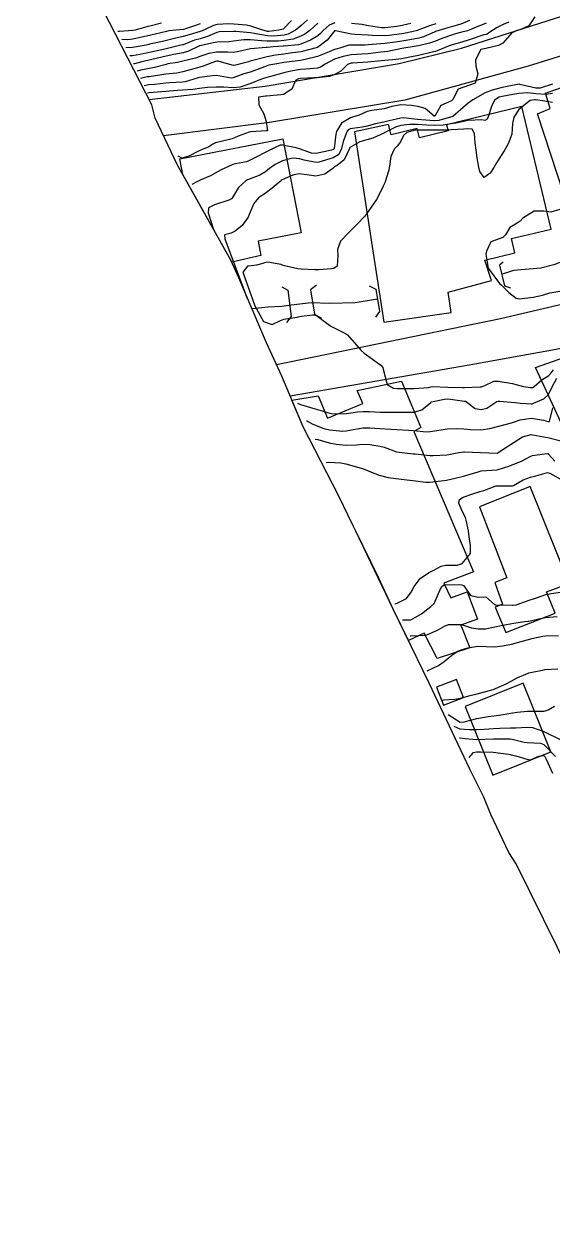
# Model space of a CAD drawing. Header units: metres. Extents: x 318500 to 325275, y 7408834 to 7428799.
# Drawn here: x 321706.3 to 321769.1, y 7422612.9 to 7422754.9 of the extents above; entities that cross this region are included whole.
import ezdxf

# ---------------------------------------------------------------- set-up
doc = ezdxf.new("R2010")
doc.units = ezdxf.units.M
doc.header["$MEASUREMENT"] = 0
for name, color, linetype in [('Area', 45, 'Continuous'), ('Curvas de Nivel 1m', 11, 'Continuous'), ('Curvas de Nivel 5m', 15, 'Continuous'), ('Edificações', 30, 'Continuous'), ('Hidrografia', 140, 'Continuous'), ('Pontes_Viadutos_Tubos', 190, 'Continuous'), ('Vias Primárias', 230, 'Continuous')]:
    doc.layers.add(name, color=color, linetype=linetype)

msp = doc.modelspace()

# ---------------------------------------------------------------- linework, layer by layer
at = {"layer": 'Area'}
msp.add_lwpolyline([(321771.37, 7422641.71), (321764.84, 7422654.96), (321763.93, 7422656.3), (321761.79, 7422660.83), (321760.99, 7422662.87), (321759.31, 7422666.23), (321754.47, 7422676.44), (321750.19, 7422685.28), (321748.47, 7422688.95), (321745.77, 7422694.53), (321745.43, 7422695.18), (321743.69, 7422698.78), (321739.47, 7422706.96), (321736.97, 7422713.01), (321735.14, 7422716.94), (321731.85, 7422724.69), (321730.88, 7422726.8), (321724.56, 7422738.09), (321721.9, 7422743.7), (321721.5, 7422745.29), (321714.3, 7422759.27)], dxfattribs=at)
at = {"layer": 'Curvas de Nivel 1m', "flags": 128}
for points, elevation in [([(321727.25, 7422754.94), (321726.79, 7422754.77), (321725.49, 7422754.33), (321725.3, 7422754.26), (321725.24, 7422754.25), (321723.51, 7422754.08), (321723.24, 7422754.03), (321721.9, 7422753.7), (321721.23, 7422753.54), (321720.3, 7422753.32), (321719.22, 7422753.09), (321718.61, 7422753.03), (321717.92, 7422753.04)], 774), ([(321738.1, 7422755.32), (321737.24, 7422754.41), (321737.11, 7422754.3), (321736.59, 7422754.18), (321735.41, 7422754.02), (321735.24, 7422754.03), (321734.58, 7422754.21), (321733.25, 7422754.64), (321732.74, 7422754.75), (321731.25, 7422754.89), (321730.59, 7422754.92), (321729.25, 7422754.84), (321728.81, 7422754.72), (321727.91, 7422754.3), (321727.46, 7422754.09), (321727.24, 7422754.01), (321725.95, 7422753.6), (321725.23, 7422753.4), (321724.35, 7422753.21), (321723.22, 7422752.95), (321722.75, 7422752.83), (321721.21, 7422752.49), (321721.13, 7422752.47), (321720.82, 7422752.39), (321719.21, 7422752.11), (321718.39, 7422752.07)], 773), ([(321740, 7422755.39), (321739.25, 7422754.74), (321738.94, 7422754.46), (321738.58, 7422754.16), (321737.71, 7422753.69), (321737.23, 7422753.58), (321735.97, 7422753.45), (321735.23, 7422753.48), (321733.68, 7422753.78), (321733.23, 7422753.85), (321731.47, 7422754.01), (321731.24, 7422754.02), (321729.54, 7422753.97), (321729.23, 7422753.89), (321728.11, 7422753.42), (321727.22, 7422753.15), (321726.58, 7422752.96), (321725.21, 7422752.44), (321725.13, 7422752.42), (321724.8, 7422752.34), (321723.21, 7422751.95), (321722.67, 7422751.83), (321721.2, 7422751.53), (321720.08, 7422751.28), (321719.2, 7422751.12), (321718.86, 7422751.1)], 772), ([(321741.25, 7422755), (321740.78, 7422754.59), (321740.27, 7422754.13), (321739.67, 7422753.7), (321739.23, 7422753.47), (321738.28, 7422753.11), (321737.22, 7422752.92), (321736.53, 7422752.87), (321735.22, 7422752.85), (321734.52, 7422752.91), (321733.22, 7422753.02), (321732.45, 7422753.01), (321731.22, 7422752.84), (321730.68, 7422752.8), (321729.22, 7422752.74), (321728.83, 7422752.67), (321727.21, 7422752.32), (321727.17, 7422752.31), (321725.87, 7422751.66), (321725.2, 7422751.46), (321724.12, 7422751.26), (321723.2, 7422751.07), (321721.48, 7422750.66), (321721.19, 7422750.6), (321720.3, 7422750.39), (321719.41, 7422750.18), (321719.31, 7422750.16)], 771), ([(321755.25, 7422754.92), (321754.51, 7422754.68), (321753.24, 7422754.19), (321753.07, 7422754.13), (321752.41, 7422753.97), (321751.46, 7422753.76), (321751.24, 7422753.73), (321749.72, 7422753.52), (321749.23, 7422753.49), (321747.72, 7422753.54), (321747.23, 7422753.56), (321745.66, 7422753.64), (321745.23, 7422753.69), (321743.34, 7422754.09), (321743.24, 7422754.11), (321742.35, 7422752.97), (321741.21, 7422752.12), (321739.2, 7422751.61), (321737.95, 7422751.42), (321737.2, 7422751.33), (321736.21, 7422751.19), (321735.2, 7422750.99), (321733.51, 7422750.54), (321733.19, 7422750.47), (321733, 7422750.42), (321732.35, 7422750.24), (321731.44, 7422749.99), (321731.19, 7422749.98), (321730.05, 7422750.27), (321729.38, 7422750.47), (321729.19, 7422750.47), (321728.63, 7422750.29), (321727.6, 7422749.89), (321727.18, 7422749.77), (321726.04, 7422749.45), (321725.17, 7422749.2), (321724.45, 7422749.06), (321723.17, 7422748.92), (321722.68, 7422748.85), (321721.16, 7422748.63), (321720.95, 7422748.6), (321720.15, 7422748.42)], 769), ([(321759.26, 7422755.31), (321758.25, 7422754.9), (321757.25, 7422754.61), (321756.71, 7422754.46), (321755.24, 7422754.01), (321755.19, 7422753.98), (321755.06, 7422753.93), (321753.79, 7422753.39), (321753.23, 7422753.23), (321752.18, 7422753.02), (321751.22, 7422752.86), (321750.47, 7422752.75), (321749.22, 7422752.6), (321748.68, 7422752.55), (321747.22, 7422752.41), (321746.87, 7422752.39), (321745.21, 7422752.39), (321744.92, 7422752.37), (321743.98, 7422752.08), (321743.38, 7422751.92), (321743.21, 7422751.87), (321742.76, 7422751.65), (321741.2, 7422751.02), (321739.72, 7422750.66), (321739.19, 7422750.56), (321738.84, 7422750.51), (321737.19, 7422750.31), (321736.34, 7422750.18), (321735.4, 7422749.99), (321735.19, 7422749.92), (321733.95, 7422749.44), (321733.17, 7422749.19), (321732.45, 7422748.96), (321731.16, 7422748.49), (321730.94, 7422748.47), (321729.17, 7422748.78), (321728.71, 7422748.75), (321727.16, 7422748.52), (321726.99, 7422748.48), (321726.48, 7422748.32), (321725.46, 7422748.02), (321725.15, 7422747.98), (321723.6, 7422747.91), (321723.15, 7422747.87), (321721.8, 7422747.72), (321721.15, 7422747.65), (321720.57, 7422747.55)], 768), ([(321761.26, 7422755.01), (321759.77, 7422754.39), (321759.24, 7422754.17), (321759.03, 7422754.1), (321758.21, 7422753.9), (321757.44, 7422753.7), (321757.24, 7422753.63), (321755.99, 7422753.16), (321755.22, 7422752.87), (321754.53, 7422752.64), (321753.22, 7422752.31), (321752.92, 7422752.25), (321751.21, 7422751.99), (321749.57, 7422751.64), (321749.21, 7422751.59), (321748.73, 7422751.54), (321747.2, 7422751.36), (321746.46, 7422751.31), (321745.2, 7422751.22), (321744.23, 7422751.05), (321743.2, 7422750.71), (321742.1, 7422750.11), (321741.54, 7422749.75), (321741.18, 7422749.65), (321739.79, 7422749.53), (321739.18, 7422749.48), (321738.04, 7422749.3), (321737.17, 7422749.08), (321736.47, 7422748.88), (321735.17, 7422748.55), (321734.9, 7422748.47), (321734.22, 7422748.21), (321733.48, 7422747.9), (321733.15, 7422747.78), (321732, 7422747.39), (321731.15, 7422747.32), (321730.01, 7422747.4), (321729.15, 7422747.4), (321728.11, 7422747.33), (321727.14, 7422747.23), (321726.35, 7422747.11), (321725.14, 7422747.02), (321724.5, 7422746.98), (321723.14, 7422746.86), (321722.69, 7422746.82), (321721.13, 7422746.7), (321720.99, 7422746.68)], 767), ([(321763.94, 7422755.14), (321763.26, 7422754.84), (321762.58, 7422754.5), (321761.56, 7422753.85), (321761.38, 7422753.71), (321761.24, 7422753.66), (321760.99, 7422753.61), (321759.23, 7422753.01), (321758.36, 7422752.75), (321757.22, 7422752.41), (321756.84, 7422752.29), (321755.89, 7422751.92), (321755.44, 7422751.7), (321755.21, 7422751.64), (321754.84, 7422751.57), (321753.2, 7422751.14), (321752.17, 7422750.94), (321751.2, 7422750.77), (321750.53, 7422750.66), (321749.2, 7422750.54), (321747.55, 7422750.39), (321747.19, 7422750.36), (321745.36, 7422750.24), (321745.19, 7422750.23), (321745.06, 7422750.2), (321744.77, 7422750.07), (321743.96, 7422749.3), (321743.17, 7422748.85), (321742.6, 7422748.66), (321741.17, 7422748.49), (321740.81, 7422748.48), (321739.16, 7422748.41), (321738.94, 7422748.37), (321738.59, 7422748.16), (321738.16, 7422747.15), (321737.14, 7422746.51), (321736.84, 7422746.47), (321735.13, 7422746.32), (321735.02, 7422746.32), (321734.19, 7422746.21), (321734.2, 7422745.3), (321734.8, 7422744.2), (321735.1, 7422743.3), (321735.26, 7422742.2), (321735.1, 7422742.18), (321735.08, 7422742.18), (321733.25, 7422742.06), (321733.08, 7422742.04), (321731.74, 7422741.57), (321731.06, 7422741.24), (321729.72, 7422740.93), (321729.06, 7422740.77), (321728.75, 7422740.59), (321728.27, 7422740.29), (321727.41, 7422739.94), (321727.04, 7422739.78), (321725.88, 7422739.16), (321725.04, 7422738.94), (321724.62, 7422739.19)], 766), ([(321769.16, 7422747.73), (321767.66, 7422747.25), (321767.15, 7422747.27), (321765.24, 7422747.72), (321765.16, 7422747.73), (321763.54, 7422747.44), (321763.15, 7422747.36), (321761.95, 7422747.04), (321761.14, 7422746.71), (321759.67, 7422745.87), (321759.13, 7422745.47), (321757.29, 7422743.91), (321757.16, 7422743.86), (321757.11, 7422743.84), (321755.61, 7422743.42), (321755.1, 7422743.38), (321753.56, 7422743.5), (321753.1, 7422743.54), (321751.37, 7422743.72), (321751.11, 7422743.71), (321749.73, 7422743.37), (321749.1, 7422743.22), (321748.09, 7422743.03), (321747.09, 7422742.76), (321746.52, 7422742.62), (321745.09, 7422742.43), (321744.84, 7422742.31), (321744.69, 7422742.07), (321744.24, 7422740.9), (321744.05, 7422740.08), (321743.73, 7422739.39), (321743.04, 7422738.98), (321741.36, 7422738.44), (321741.03, 7422738.41), (321739.59, 7422738.7), (321739.04, 7422738.84), (321738.27, 7422738.93), (321737.03, 7422738.63), (321736.17, 7422738.18), (321735.5, 7422737.71), (321735.02, 7422737.32), (321734.32, 7422736.91), (321733, 7422736.41), (321732.87, 7422736.36), (321732.65, 7422736.23), (321731.8, 7422735.43), (321731.08, 7422734.25), (321730.97, 7422734.1), (321730.66, 7422733.95), (321728.96, 7422733.37), (321728.21, 7422733.04), (321728.18, 7422732.43), (321728.84, 7422730.44)], 764), ([(321769.14, 7422746.65), (321768.38, 7422746.52), (321767.14, 7422746.6), (321766.22, 7422746.71), (321765.14, 7422746.65), (321764.43, 7422746.52), (321763.14, 7422746.28), (321762.79, 7422746.18), (321762.24, 7422745.84), (321761.88, 7422745.09), (321761.49, 7422743.85), (321761.36, 7422743.59), (321761.1, 7422743.41), (321760.74, 7422743.49), (321759.1, 7422743.42), (321757.84, 7422743.16), (321757.1, 7422743.02), (321756.14, 7422742.87), (321755.09, 7422742.83), (321754.17, 7422742.87), (321753.09, 7422742.93), (321752.13, 7422742.94), (321751.09, 7422742.81), (321750.47, 7422742.62), (321749.22, 7422742.01), (321749.14, 7422741.95), (321749.08, 7422741.91), (321747.78, 7422741.32), (321747.07, 7422741.13), (321746.22, 7422740.89), (321745.05, 7422740.19), (321745.01, 7422740.11), (321744.99, 7422740.07), (321744.37, 7422738.75), (321743.54, 7422738.08), (321743.22, 7422737.9), (321743.02, 7422737.72), (321742.07, 7422737.04), (321741.01, 7422736.81), (321740.22, 7422736.92), (321739.01, 7422737.07), (321738.27, 7422736.9), (321737, 7422736.36), (321736.89, 7422736.28), (321736.76, 7422736.17), (321735.82, 7422735.35), (321734.98, 7422734.74), (321734.64, 7422734.54), (321734.16, 7422734.21), (321733.62, 7422733.56), (321733.07, 7422732.22), (321733.04, 7422732.13), (321732.95, 7422731.9), (321732.25, 7422730.91), (321731.39, 7422730.24), (321731.09, 7422730.07), (321730.92, 7422730.01), (321730.13, 7422729.82), (321730.19, 7422729.34), (321732.81, 7422722.23)], 763), ([(321769.13, 7422745.55), (321767.94, 7422745.76), (321767.13, 7422745.89), (321767.01, 7422745.89), (321766.49, 7422745.78), (321765.12, 7422744.72), (321764.55, 7422743.81), (321764.37, 7422743.08), (321764.32, 7422741.81), (321763.88, 7422740.63), (321763.39, 7422739.82), (321763.04, 7422739.26), (321762.49, 7422738.38), (321762.15, 7422737.84), (321761.71, 7422737.15), (321761.01, 7422736.64), (321760.51, 7422737.35), (321760.39, 7422737.86), (321760.17, 7422738.99), (321760.05, 7422739.87), (321759.95, 7422740.75), (321759.86, 7422741.87), (321759.6, 7422742.39), (321759.09, 7422742.44), (321758.6, 7422742.38), (321757.09, 7422742.29), (321756.72, 7422742.28), (321755.08, 7422742.26), (321754.76, 7422742.26), (321753.08, 7422742.28), (321752.79, 7422742.26), (321751.83, 7422741.98), (321751.43, 7422741.63), (321751.06, 7422740.87), (321750.68, 7422740.37), (321750.33, 7422740), (321749.91, 7422739.13), (321749.76, 7422738), (321749.65, 7422737.37), (321749.21, 7422736.01), (321749.14, 7422735.86), (321748.99, 7422735.59), (321748.48, 7422734.52), (321748.2, 7422734.02), (321746.95, 7422732.2), (321746.82, 7422732.04), (321745.9, 7422731.09), (321744.92, 7422730.07), (321743.93, 7422729.05), (321743.58, 7422728.08), (321743.61, 7422727.35), (321743.55, 7422726.08), (321743.14, 7422725.81), (321742.87, 7422725.76), (321741.34, 7422725.64), (321740.86, 7422725.63), (321739.26, 7422725.74), (321738.86, 7422725.78), (321737.1, 7422726.17), (321736.95, 7422726.24), (321736.87, 7422726.3), (321735.23, 7422726.55), (321734.87, 7422726.46), (321734.68, 7422726.39), (321733.94, 7422726.21), (321733, 7422726.08), (321732.87, 7422726.09), (321732.3, 7422725.35), (321733.75, 7422721.35), (321734.78, 7422719.49), (321735.8, 7422719.16), (321736.78, 7422719.63), (321737.18, 7422719.77), (321738.79, 7422720.03), (321738.88, 7422720.05), (321739.28, 7422720.14), (321740.61, 7422720.31), (321740.79, 7422720.3), (321740.95, 7422720.27), (321741.24, 7422720.11), (321742.77, 7422718.96), (321744.53, 7422718.06), (321744.76, 7422717.93), (321746.37, 7422716.04), (321746.73, 7422715.71), (321747.72, 7422715.03), (321748.71, 7422714.32), (321748.97, 7422714.01), (321749.06, 7422713.65), (321749.47, 7422712), (321750.24, 7422711.55), (321750.68, 7422711.53), (321751.12, 7422711.54), (321752.68, 7422711.51), (321754.39, 7422711.65), (321754.68, 7422711.73), (321754.85, 7422711.76), (321756.68, 7422711.67), (321758.42, 7422711.63), (321758.68, 7422711.64), (321760.55, 7422711.73), (321760.68, 7422711.73), (321760.78, 7422711.75), (321761.03, 7422711.85), (321762.15, 7422712.38), (321762.69, 7422712.4), (321764.39, 7422712.1), (321764.68, 7422712.04), (321765.71, 7422711.78), (321766.54, 7422711.63), (321766.68, 7422711.63), (321766.78, 7422711.66), (321766.95, 7422711.77), (321767.89, 7422712.56), (321768.7, 7422713.07), (321769.03, 7422713.42), (321769.27, 7422713.74)], 762), ([(321770.03, 7422732.81), (321768.96, 7422732.49), (321768.1, 7422732.62), (321766.96, 7422732.62), (321765.62, 7422731.79), (321765.29, 7422731.45), (321764.94, 7422731.21), (321764.05, 7422730.69), (321763.54, 7422729.82), (321763.24, 7422729.5), (321762.91, 7422729.39), (321761.79, 7422728.96), (321761.29, 7422727.85), (321761.23, 7422727.5), (321761.49, 7422725.84), (321762.84, 7422724.02), (321763.06, 7422723.83), (321763.96, 7422722.94), (321764.82, 7422722.28), (321765.23, 7422722.2), (321766.83, 7422722.4), (321767.95, 7422722.64), (321768.83, 7422722.9), (321770.25, 7422723.15)], 761), ([(321738.82, 7422709.79), (321739.18, 7422709.6), (321740.64, 7422709.19), (321741.49, 7422708.96), (321742.64, 7422708.59), (321743.06, 7422708.51), (321744.63, 7422708.55), (321745.94, 7422708.74), (321746.64, 7422708.78), (321747.38, 7422708.77), (321748.64, 7422708.72), (321749.94, 7422708.69), (321750.64, 7422708.69), (321751.92, 7422708.69), (321752.64, 7422708.7), (321753.61, 7422708.98), (321754.66, 7422709.87), (321754.69, 7422709.9), (321754.77, 7422709.93), (321756.31, 7422710.26), (321756.66, 7422710.28), (321757.01, 7422710.25), (321758.66, 7422710.02), (321758.78, 7422710), (321758.97, 7422709.88), (321759.94, 7422709.15), (321760.65, 7422709.01), (321761.32, 7422709.18), (321762.27, 7422709.83), (321762.5, 7422709.99), (321762.66, 7422710.03), (321762.86, 7422710.02), (321764.66, 7422709.84), (321764.7, 7422709.84), (321765.32, 7422709.79), (321766.59, 7422709.7), (321766.66, 7422709.7), (321766.72, 7422709.7), (321766.89, 7422709.77), (321768.12, 7422710.3), (321768.67, 7422710.82), (321769.09, 7422711.74), (321769.67, 7422712.76)], 763), ([(321739.83, 7422707.72), (321740.62, 7422707.28), (321741.95, 7422706.76), (321742.61, 7422706.61), (321744.21, 7422706.46), (321744.61, 7422706.48), (321745.93, 7422706.73), (321746.61, 7422706.83), (321747.43, 7422706.84), (321748.61, 7422706.77), (321749.92, 7422706.68), (321750.61, 7422706.64), (321752.01, 7422706.56), (321752.61, 7422706.52), (321754.16, 7422706.38), (321754.61, 7422706.4), (321755.9, 7422706.62), (321756.61, 7422706.73), (321757.74, 7422706.77), (321758.61, 7422706.73), (321759.39, 7422706.65), (321760.61, 7422706.61), (321761.68, 7422706.77), (321762.62, 7422707), (321764.26, 7422707.44), (321764.63, 7422707.57), (321765.28, 7422707.79), (321766.63, 7422707.98), (321768.06, 7422707.76), (321768.63, 7422707.58), (321768.77, 7422707.6), (321768.83, 7422707.75), (321769.18, 7422709.21)], 764), ([(321742.24, 7422702.72), (321742.56, 7422702.76), (321743.95, 7422702.68), (321744.56, 7422702.56), (321746.4, 7422702.04), (321746.55, 7422701.99), (321746.64, 7422701.95), (321748.54, 7422701.19), (321749.59, 7422700.94), (321750.53, 7422700.82), (321751.83, 7422700.67), (321752.53, 7422700.58), (321754.08, 7422700.38), (321754.53, 7422700.38), (321755.92, 7422700.52), (321756.53, 7422700.62), (321757.57, 7422700.86), (321758.54, 7422701.1), (321760.31, 7422701.62), (321760.55, 7422701.7), (321760.67, 7422701.73), (321762.55, 7422701.83), (321764.05, 7422702.32), (321764.56, 7422702.5), (321765.47, 7422702.88), (321766.58, 7422703.49), (321766.78, 7422703.56), (321768.18, 7422703.75), (321768.54, 7422703.8), (321768.58, 7422703.79), (321768.61, 7422703.78), (321768.63, 7422703.75), (321769.42, 7422702.88)], 766), ([(321750.38, 7422685.9), (321750.41, 7422685.9), (321750.68, 7422685.98), (321751.76, 7422686.55), (321752.35, 7422687.29), (321752.7, 7422687.95), (321753.42, 7422688.9), (321754.38, 7422689.57), (321754.62, 7422689.69), (321755.03, 7422689.92), (321755.91, 7422690.39), (321756.4, 7422690.48), (321757.8, 7422690.49), (321758.4, 7422690.69), (321759.39, 7422691.87), (321759.4, 7422692.84), (321759.24, 7422693.87), (321759.15, 7422694.57), (321758.88, 7422695.87), (321758.79, 7422696.19), (321758.48, 7422696.76), (321758.01, 7422697.88), (321758.07, 7422698.32), (321758.51, 7422698.59), (321759.65, 7422699), (321760.51, 7422699.26), (321760.98, 7422699.39), (321762.13, 7422699.83), (321762.42, 7422699.93), (321762.52, 7422699.94), (321764.38, 7422699.94), (321764.52, 7422699.97), (321765.67, 7422700.64), (321766.54, 7422700.97), (321767.17, 7422701.13), (321768.55, 7422701.54), (321768.84, 7422701.45), (321770.53, 7422700.48)], 767), ([(321751.3, 7422683.99), (321752.29, 7422683.98), (321752.31, 7422683.99), (321753.58, 7422684.69), (321754.33, 7422685.3), (321754.68, 7422685.58), (321755.06, 7422685.92), (321755.57, 7422687.13), (321755.94, 7422687.91), (321756.17, 7422688.1), (321756.36, 7422688.16), (321758.05, 7422688.2), (321758.36, 7422688.17), (321758.56, 7422688.07), (321758.71, 7422687.87), (321759.38, 7422686.89), (321760.35, 7422686.69), (321761.23, 7422686.72), (321762.26, 7422685.82), (321762.34, 7422685.78), (321762.39, 7422685.77), (321764.34, 7422685.72), (321764.42, 7422685.72), (321764.84, 7422685.79), (321766.35, 7422686.35), (321767.22, 7422686.62), (321768.35, 7422686.99), (321768.97, 7422687.12), (321770.36, 7422687.33)], 768), ([(321752.22, 7422682.07), (321752.28, 7422682.07), (321754.04, 7422682.17), (321754.28, 7422682.23), (321755.46, 7422682.75), (321756.3, 7422683.24), (321756.76, 7422683.44), (321758.3, 7422683.44), (321759.49, 7422683.05), (321760.3, 7422682.91), (321761.19, 7422682.94), (321762.3, 7422683.16), (321762.83, 7422683.28), (321764.31, 7422683.54), (321764.52, 7422683.58), (321765.87, 7422683.78), (321766.26, 7422683.83), (321766.31, 7422683.84), (321767.86, 7422684.2), (321768.32, 7422684.26), (321769.68, 7422684.37)], 769), ([(321755.93, 7422674.43), (321756.19, 7422674.46), (321757.52, 7422674.55), (321758.19, 7422674.68), (321759.33, 7422675), (321760.19, 7422675.19), (321762.1, 7422675.72), (321762.2, 7422675.76), (321762.35, 7422675.82), (321763.64, 7422676.37), (321764.21, 7422676.68), (321764.92, 7422677.09), (321766.23, 7422677.66), (321766.32, 7422677.68), (321766.74, 7422677.76), (321767.95, 7422678.02), (321768.24, 7422678.08), (321769.79, 7422678.17)], 771), ([(321756.75, 7422672.73), (321758.15, 7422671.83), (321758.65, 7422671.87), (321760.16, 7422672.24), (321761.51, 7422672.48), (321762.16, 7422672.56), (321763.26, 7422672.72), (321764.17, 7422672.87), (321764.95, 7422673.01), (321766.17, 7422673.12), (321766.82, 7422673.11), (321768.17, 7422673.14), (321768.64, 7422673.27), (321769.37, 7422673.73)], 772), ([(321757.41, 7422671.34), (321758.14, 7422671.04), (321759.23, 7422670.96), (321760.14, 7422670.96), (321761, 7422670.98), (321762.14, 7422671.05), (321762.86, 7422671.09), (321764.14, 7422671.13), (321764.8, 7422671.13), (321766.14, 7422671.2), (321766.75, 7422671.16), (321768.13, 7422670.72), (321770.12, 7422669.72)], 773), ([(321758.08, 7422669.96), (321758.12, 7422669.94), (321758.18, 7422669.94), (321758.74, 7422669.87), (321760.12, 7422669.77), (321762.12, 7422669.82), (321764.08, 7422669.84), (321764.12, 7422669.84), (321764.34, 7422669.8), (321765.79, 7422669.45), (321766.12, 7422669.4), (321767.7, 7422669.33), (321768.11, 7422669.15), (321769.5, 7422667.73)], 774)]:
    msp.add_lwpolyline(points, dxfattribs=dict(at, elevation=elevation))
at = {"layer": 'Curvas de Nivel 5m', "flags": 128}
for points, elevation in [([(321767.03, 7422755.77), (321766.34, 7422754.7), (321765.25, 7422754.22), (321764.91, 7422754.14), (321764.27, 7422753.81), (321763.8, 7422753.26), (321763.22, 7422752.61), (321762.73, 7422752.33), (321761.21, 7422751.97), (321760.61, 7422751.86), (321759.97, 7422750.64), (321760.02, 7422749.87), (321760.27, 7422748.96), (321759.93, 7422747.87), (321759.16, 7422747.6), (321757.92, 7422747.13), (321757.3, 7422745.91), (321757.13, 7422745.75), (321755.85, 7422745.19), (321755.13, 7422743.93), (321755.07, 7422743.93), (321754.01, 7422744.84), (321753.12, 7422745.09), (321752.37, 7422745.22), (321751.12, 7422745.28), (321750.03, 7422745.09), (321749.12, 7422744.82), (321747.67, 7422744.59), (321747.11, 7422744.47), (321746.13, 7422744.05), (321745.37, 7422743.8), (321745.1, 7422743.73), (321744.05, 7422743.12), (321743.45, 7422742.09), (321743.39, 7422741.78), (321743.16, 7422740.09), (321743.13, 7422740.01), (321743.05, 7422739.96), (321742.86, 7422739.9), (321741.04, 7422739.5), (321740.46, 7422739.54), (321739.05, 7422740.03), (321738.64, 7422740.15), (321737.05, 7422740.5), (321736.74, 7422740.49), (321736.06, 7422740.18), (321735.04, 7422739.65), (321733.82, 7422739), (321733.03, 7422738.6), (321732.76, 7422738.51), (321731.45, 7422738.25), (321731.11, 7422738.17), (321731.03, 7422738.14), (321729.74, 7422737.54), (321729.01, 7422737.14), (321728.46, 7422736.83), (321727.24, 7422736.3), (321727.07, 7422736.22), (321727, 7422736.19), (321726.25, 7422735.79)], 765), ([(321722.63, 7422754.99), (321721.24, 7422754.66), (321721.03, 7422754.6), (321720.33, 7422754.4), (321719.47, 7422754.17), (321719.24, 7422754.13), (321717.65, 7422754.01), (321717.45, 7422754.01)], 775), ([(321743.25, 7422755.05), (321742.58, 7422754.77), (321741.86, 7422754.11), (321741.56, 7422753.79), (321741.23, 7422753.5), (321740.38, 7422752.98), (321739.22, 7422752.49), (321738.93, 7422752.44), (321737.21, 7422752.28), (321737.1, 7422752.28), (321735.94, 7422752.19), (321735.21, 7422752.1), (321735.1, 7422752.1), (321733.21, 7422751.94), (321731.83, 7422751.62), (321731.2, 7422751.52), (321730.51, 7422751.57), (321729.2, 7422751.56), (321728.28, 7422751.38), (321727.2, 7422751.02), (321726.67, 7422750.84), (321725.19, 7422750.46), (321724.53, 7422750.34), (321723.39, 7422750.15), (321723.19, 7422750.1), (321721.81, 7422749.74), (321721.18, 7422749.61), (321720.18, 7422749.39), (321719.73, 7422749.29)], 770), ([(321752.28, 7422754.95), (321751.25, 7422754.71), (321750.64, 7422754.6), (321749.25, 7422754.44), (321748.81, 7422754.45), (321747.25, 7422754.69), (321746.47, 7422754.83), (321745.25, 7422754.98)], 770), ([(321740.91, 7422705.49), (321741.25, 7422705.45), (321742.59, 7422705.07), (321743.4, 7422704.89), (321744.59, 7422704.77), (321745.82, 7422704.81), (321746.59, 7422704.89), (321747.42, 7422704.86), (321748.59, 7422704.68), (321749.13, 7422704.55), (321750.58, 7422703.98), (321752.58, 7422703.76), (321752.8, 7422703.73), (321754.57, 7422703.55), (321754.96, 7422703.54), (321756.58, 7422703.62), (321756.82, 7422703.66), (321758.02, 7422703.89), (321758.58, 7422703.98), (321758.68, 7422703.98), (321760.58, 7422703.89), (321762.58, 7422703.83), (321764.59, 7422705.15), (321765.56, 7422705.79), (321766.6, 7422706.06), (321768.32, 7422705.75), (321768.6, 7422705.68), (321770.15, 7422705.28)], 765), ([(321754.23, 7422677.93), (321755.59, 7422678.56), (321756.25, 7422679.02), (321756.73, 7422679.42), (321757.32, 7422679.89), (321757.88, 7422680.26), (321758.27, 7422680.44), (321759.09, 7422680.68), (321760.27, 7422680.87), (321761.25, 7422680.82), (321762.27, 7422680.79), (321763.2, 7422680.89), (321764.27, 7422681.09), (321766.14, 7422681.63), (321766.28, 7422681.67), (321766.68, 7422681.76), (321767.99, 7422682.04), (321768.29, 7422682.08), (321769.87, 7422682.14)], 770), ([(321759.22, 7422667.61), (321759.74, 7422668.22), (321760.1, 7422668.3), (321760.56, 7422668.29), (321762.1, 7422668.24), (321763.92, 7422667.99), (321764.1, 7422667.96), (321764.24, 7422667.94), (321764.8, 7422667.79), (321766.09, 7422667.41), (321766.51, 7422667.35), (321767.5, 7422667.75), (321768.1, 7422667.83), (321768.24, 7422667.74), (321768.4, 7422667.43), (321769.16, 7422665.73)], 775)]:
    msp.add_lwpolyline(points, dxfattribs=dict(at, elevation=elevation))
at = {"layer": 'Edificações'}
for points in [[(321772.78, 7422748.26), (321778.52, 7422731.15), (321775.12, 7422730.09), (321776.5, 7422725.95), (321773.63, 7422725.1), (321767.36, 7422744.23), (321768.85, 7422744.86), (321768.31, 7422746.67)], [(321745.58, 7422742.06), (321749.1, 7422719.41), (321757.1, 7422720.56), (321756.75, 7422722.98), (321761.9, 7422724.39), (321761.08, 7422726.81), (321764.67, 7422727.66), (321764.27, 7422729.36), (321768.99, 7422730.47), (321765.48, 7422745.07), (321756.54, 7422742.92), (321756.72, 7422742.17), (321753.31, 7422741.35), (321753.04, 7422742.45), (321749.94, 7422741.71), (321749.64, 7422742.93)], [(321725.17, 7422737), (321724.81, 7422738.86), (321737.08, 7422741.23), (321739.24, 7422730.05), (321734.14, 7422729.06), (321734.47, 7422727.35), (321731, 7422726.55), (321730.88, 7422726.8)], [(321796.27, 7422724.35), (321803.56, 7422707.43), (321797.45, 7422705.09), (321801.3, 7422695.46), (321792.42, 7422691.77), (321791.58, 7422693.78), (321786.89, 7422691.69), (321794.09, 7422673.94), (321789.15, 7422671.99), (321787.14, 7422676.43), (321779.86, 7422673.84), (321774.49, 7422686.4), (321782.53, 7422689.66), (321776.16, 7422704), (321772.48, 7422702.49), (321767.12, 7422714.04), (321780.51, 7422718.74), (321786.89, 7422704.76), (321790.82, 7422706.52), (321784.79, 7422720.07), (321789.76, 7422722.23), (321790.18, 7422721.4)], [(321751.19, 7422712.41), (321753.49, 7422706.9), (321752.65, 7422706.42), (321759.74, 7422689.69), (321756.23, 7422688.36), (321757.07, 7422686.61), (321759.01, 7422687.33), (321760.22, 7422684.06), (321758.22, 7422683.34), (321759.31, 7422680.67), (321755.44, 7422679.39), (321753.86, 7422682.42), (321752.01, 7422681.52), (321750.19, 7422685.28), (321745.77, 7422694.53), (321745.43, 7422695.18), (321743.69, 7422698.78), (321739.47, 7422706.96), (321738.15, 7422710.15), (321741.27, 7422710.66), (321742.37, 7422708), (321746.57, 7422709.74), (321745.92, 7422711.3)], [(321771.13, 7422688.33), (321766.49, 7422699.85), (321760.47, 7422697.44), (321763.72, 7422688.99), (321762.28, 7422688.45), (321763.18, 7422685.86), (321762.34, 7422685.5), (321763.6, 7422682.49), (321769.45, 7422684.78), (321768.42, 7422687.31)], [(321755.35, 7422675.98), (321756.19, 7422673.83), (321758.55, 7422674.76), (321757.71, 7422676.91)], [(321765.64, 7422676.44), (321758.76, 7422673.68), (321762.05, 7422665.5), (321768.95, 7422668.27)]]:
    msp.add_lwpolyline(points, close=True, dxfattribs=at)
at = {"layer": 'Hidrografia'}
for points in [[(321772.55, 7422727.66), (321770.73, 7422726.81), (321769.29, 7422726.23), (321767.76, 7422725.83), (321764.51, 7422725.55), (321763.57, 7422725.26), (321763.1, 7422725.15)], [(321748.32, 7422722.14), (321745.66, 7422721.72), (321742.62, 7422721.65), (321740.45, 7422721.72), (321738.06, 7422721.43), (321736.97, 7422721.29), (321735.31, 7422721.22), (321733.42, 7422721)]]:
    msp.add_lwpolyline(points, dxfattribs=at)
at = {"layer": 'Pontes_Viadutos_Tubos'}
for points in [[(321763.27, 7422726.55), (321762.85, 7422726.21), (321763.44, 7422723.73), (321764.16, 7422723.52)], [(321736.94, 7422723.62), (321737.66, 7422723.24), (321738.08, 7422720.1), (321737.49, 7422719.38)], [(321741.09, 7422723.83), (321740.37, 7422723.28), (321740.83, 7422720.36), (321741.68, 7422719.89)], [(321747.33, 7422723.73), (321748.13, 7422723.35), (321748.55, 7422720.69), (321748.09, 7422720.02)]]:
    msp.add_lwpolyline(points, dxfattribs=at)
at = {"layer": 'Vias Primárias'}
for points in [[(323715.64, 7420145.55, 0), (323709.04, 7420132.94)], [(323831.09, 7420001.79, 0), (323833.84, 7420008.44, 0.220888)]]:
    msp.add_lwpolyline(points, format="xyb", dxfattribs=at)
for points in [[(321736.33, 7422714.38), (321762.96, 7422719.86), (321776.3, 7422723), (321788.91, 7422727.35), (321799.4, 7422731.55), (321806.89, 7422736.04), (321809.74, 7422738.59), (321822.78, 7422746.08), (321837.64, 7422758.84)], [(321721.16, 7422745.93), (321734.98, 7422747.52), (321750.91, 7422750.21), (321758.3, 7422752.03), (321775.07, 7422757.4)], [(321784.36, 7422755.53), (321766.23, 7422749.87), (321751.58, 7422745.82), (321735.47, 7422743.19), (321722.89, 7422741.61)], [(321845.1, 7422754.98), (321837.45, 7422749.17), (321824.27, 7422740.38), (321816.06, 7422735.01), (321804.72, 7422728.77), (321789.27, 7422722.53), (321781.2, 7422719.55), (321773.24, 7422717), (321769.56, 7422716.15), (321759.23, 7422714.31), (321737.96, 7422710.6)]]:
    msp.add_lwpolyline(points, dxfattribs=at)

doc.saveas('drawing.dxf')
